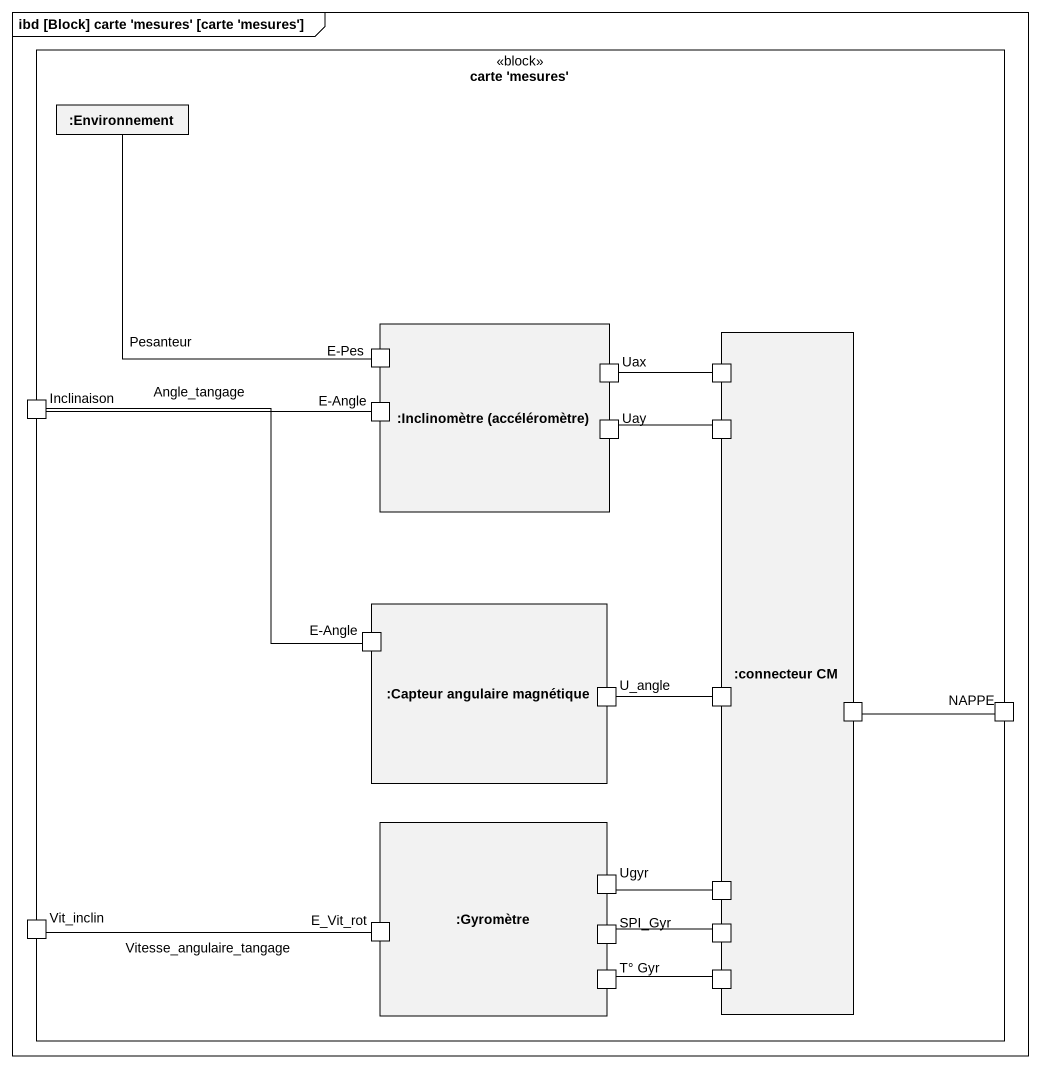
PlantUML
@startuml
mainframe ibd [Block] carte 'mesures' [carte 'mesures']
rectangle "carte 'mesures'" as carte_mesures <<block>> {
  rectangle ":Environnement" as Environnement
  rectangle ":Inclinomètre (accéléromètre)" as Inclinomètre_accéléromètre {
    port "E-Pes" as E_Pes
    port "E-Angle" as E_Angle
    port Uax
    port Uay
  }
  rectangle ":connecteur CM" as connecteur_CM {
    port " " as port1
    port " " as port2
    port " " as port3
    port " " as port4
    port " " as port5
    port " " as port6
    port " " as port7
  }
  port Inclinaison
  rectangle ":Capteur angulaire magnétique" as Capteur_angulaire_magnétique {
    port "E-Angle" as E_Angle_2
    port U_angle
  }
  port NAPPE
  rectangle ":Gyromètre" as Gyromètre {
    port Ugyr
    port E_Vit_rot
    port SPI_Gyr
    port "T° Gyr" as T_Gyr
  }
  port Vit_inclin
}
Environnement -- E_Pes : Pesanteur
Inclinaison -right- E_Angle : Angle_tangage
Uax -right- port1
Uay -right- port2
E_Angle_2 -up- Inclinaison
U_angle -right- port3
port4 -right- NAPPE
Ugyr -right- port5
Vit_inclin -right- E_Vit_rot : Vitesse_angulaire_tangage
SPI_Gyr -right- port6
T_Gyr -right- port7
@enduml
